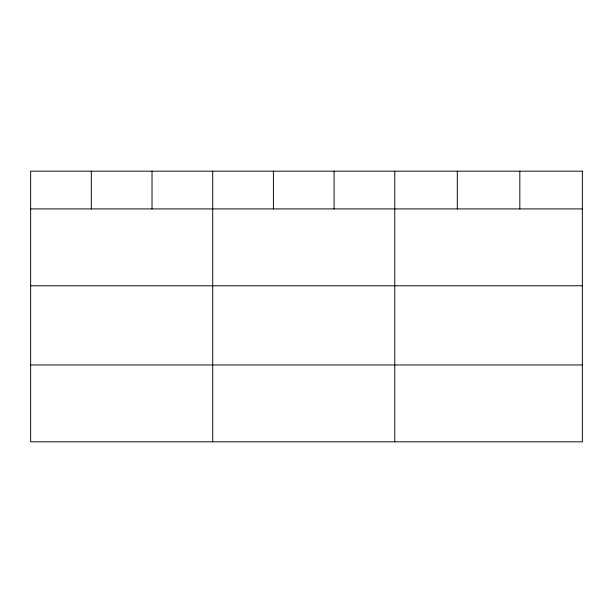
<?xml version="1.0" encoding="UTF-8"?>
<svg xmlns="http://www.w3.org/2000/svg" width="613" height="613" viewBox="0 0 613 613"><rect width="100%" height="100%" fill="white"/><g stroke="black" fill="none" stroke-linecap="round" stroke-linejoin="round"><path stroke-width="0.92" d="M30.65 208.91L582.35 208.91M30.65 285.773L582.35 285.773M30.65 364.965L582.35 364.965M519.824 171.173L519.824 208.91M457.298 171.173L457.298 208.91M394.772 171.173L394.772 441.827M334.085 171.173L334.085 208.91M273.398 171.173L273.398 208.91M212.711 171.173L212.711 441.827M152.024 171.173L152.024 208.91M91.337 171.173L91.337 208.91M582.35 171.173L30.65 171.173L30.65 441.827L582.35 441.827L582.35 171.173"/></g></svg>
